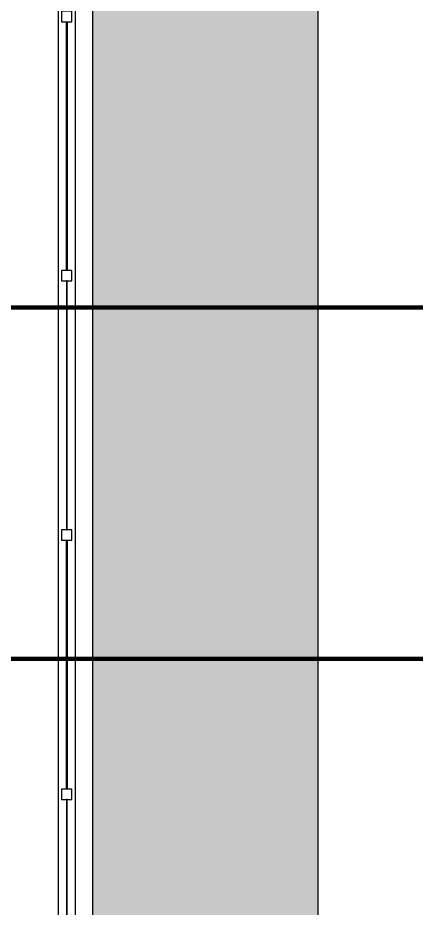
# Model space of a CAD drawing. Header units: millimetres. Extents: x -77 to 207, y -160 to 187.
# Drawn here: x -59 to -54.39, y 4.54 to 14.84 of the extents above; entities that cross this region are included whole.
import ezdxf
from ezdxf.xclip import XClip

# ---------------------------------------------------------------- set-up
doc = ezdxf.new("R2010")
doc.units = ezdxf.units.MM
doc.header["$LTSCALE"] = 0.1
for name, color, linetype in [('C03 PRY comun+papel kraft', 192, 'Continuous'), ('X REF - ANELO INST bind$0$X REF - ANELO EXT$0$A-CORDONES', 8, 'Continuous'), ('X REF - ANELO INST bind$0$X REF - ANELO EXT$0$A-GRANZA', 8, 'Continuous'), ('X REF - ANELO INST bind$0$X REF - ANELO EXT$0$A-MURO BLOCK', 7, 'Continuous'), ('X REF - ANELO INST bind$0$X REF - ANELO EXT$0$A-VISTAS', 8, 'Continuous'), ('X REF - ANELO INST bind$0$X REF - ANELO EXT$0$C-METALICA', 8, 'Continuous')]:
    doc.layers.add(name, color=color, linetype=linetype)

# ---------------------------------------------------------------- blocks, each defined once
blk = doc.blocks.new('X REF - ANELO INST bind$0$X REF - ANELO EXT')
at = {"layer": 'X REF - ANELO INST bind$0$X REF - ANELO EXT$0$A-GRANZA'}
h = blk.add_hatch(dxfattribs=at)
h.set_pattern_fill('AR-CONC', color=256, scale=0.005)
h.paths.add_polyline_path([(-41.949, -3.417), (-41.949, -4.017), (-42.549, -4.017), (-42.549, -3.417)])
h.paths.add_polyline_path([(-56.044, -4.017), (-56.644, -4.017), (-56.644, -3.417), (-56.044, -3.417)])
h.paths.add_polyline_path([(-53.328, 35.86), (-53.328, 32.371), (-57.099, 32.371), (-57.099, 17.382), (-55.528, 17.382), (-55.528, -2.535), (-39.963, -2.535), (-39.962, -5.846), (-58.132, -5.846), (-58.132, 35.86)])
h.paths.add_polyline_path([(-56.044, 15.481), (-56.644, 15.481), (-56.644, 16.081), (-56.044, 16.081)])
at = {"layer": 'X REF - ANELO INST bind$0$X REF - ANELO EXT$0$A-CORDONES'}
for points in [[(-29.147, -5.846), (-58.132, -5.847), (-58.132, 35.922)], [(-55.528, 17.382), (-55.528, -2.535), (-39.963, -2.535)]]:
    blk.add_lwpolyline(points, dxfattribs=at)
at = {"layer": 'X REF - ANELO INST bind$0$X REF - ANELO EXT$0$A-MURO BLOCK', "linetype": 'Continuous', "ltscale": 0.1}
for points in [[(-58.493, 14.918), (-58.493, 14.798), (-58.373, 14.798), (-58.373, 14.918)], [(-58.493, 11.918), (-58.493, 11.798), (-58.373, 11.798), (-58.373, 11.918)], [(-58.493, 8.918), (-58.493, 8.798), (-58.373, 8.798), (-58.373, 8.918)], [(-58.493, 5.918), (-58.493, 5.798), (-58.373, 5.798), (-58.373, 5.918)]]:
    blk.add_lwpolyline(points, close=True, dxfattribs=at)
at = {"layer": 'X REF - ANELO INST bind$0$X REF - ANELO EXT$0$A-VISTAS'}
blk.add_lwpolyline([(-28.847, -6.247), (-28.847, -6.047), (-58.332, -6.047), (-58.332, 35.922), (-58.332, 35.922), (-58.332, 35.922), (-58.532, 35.922), (-58.532, 35.922), (-58.532, 35.922), (-58.532, -6.247), (-28.847, -6.247)], dxfattribs=at)
at = {"layer": 'X REF - ANELO INST bind$0$X REF - ANELO EXT$0$C-METALICA'}
for points in [[(-58.438, 11.918), (-58.438, 14.798), (-58.428, 14.798), (-58.428, 11.918)], [(-58.438, 11.798), (-58.438, 8.918), (-58.428, 8.918), (-58.428, 11.798)], [(-58.438, 5.918), (-58.438, 8.798), (-58.428, 8.798), (-58.428, 5.918)], [(-58.438, 5.798), (-58.438, 2.918), (-58.428, 2.918), (-58.428, 5.798)]]:
    blk.add_lwpolyline(points, close=True, dxfattribs=at)
blk = doc.blocks.new('X REF - ANELO INST bind$0$X REF - ANELO')
blk.add_blockref('X REF - ANELO INST bind$0$X REF - ANELO EXT', (0, 0))
blk = doc.blocks.new('X REF - ANELO INST bind')
ref = blk.add_blockref('X REF - ANELO INST bind$0$X REF - ANELO', (0, 0))
XClip(ref).set_block_clipping_path([(-76.9680737415, -24.7711317477), (92.9860355418, 61.1669630168)])

msp = doc.modelspace()

# ---------------------------------------------------------------- linework, layer by layer
at = {"layer": 'C03 PRY comun+papel kraft', "const_width": 0.05, "elevation": 0}
for points in [[(-51.539, 11.492), (-61.425, 11.492), (-61.425, 10.788)], [(-51.539, 7.427), (-61.425, 7.427), (-61.425, 6.955)]]:
    msp.add_lwpolyline(points, dxfattribs=at)

# ---------------------------------------------------------------- block references
msp.add_blockref('X REF - ANELO INST bind', (0, 0))

doc.saveas('drawing.dxf')
